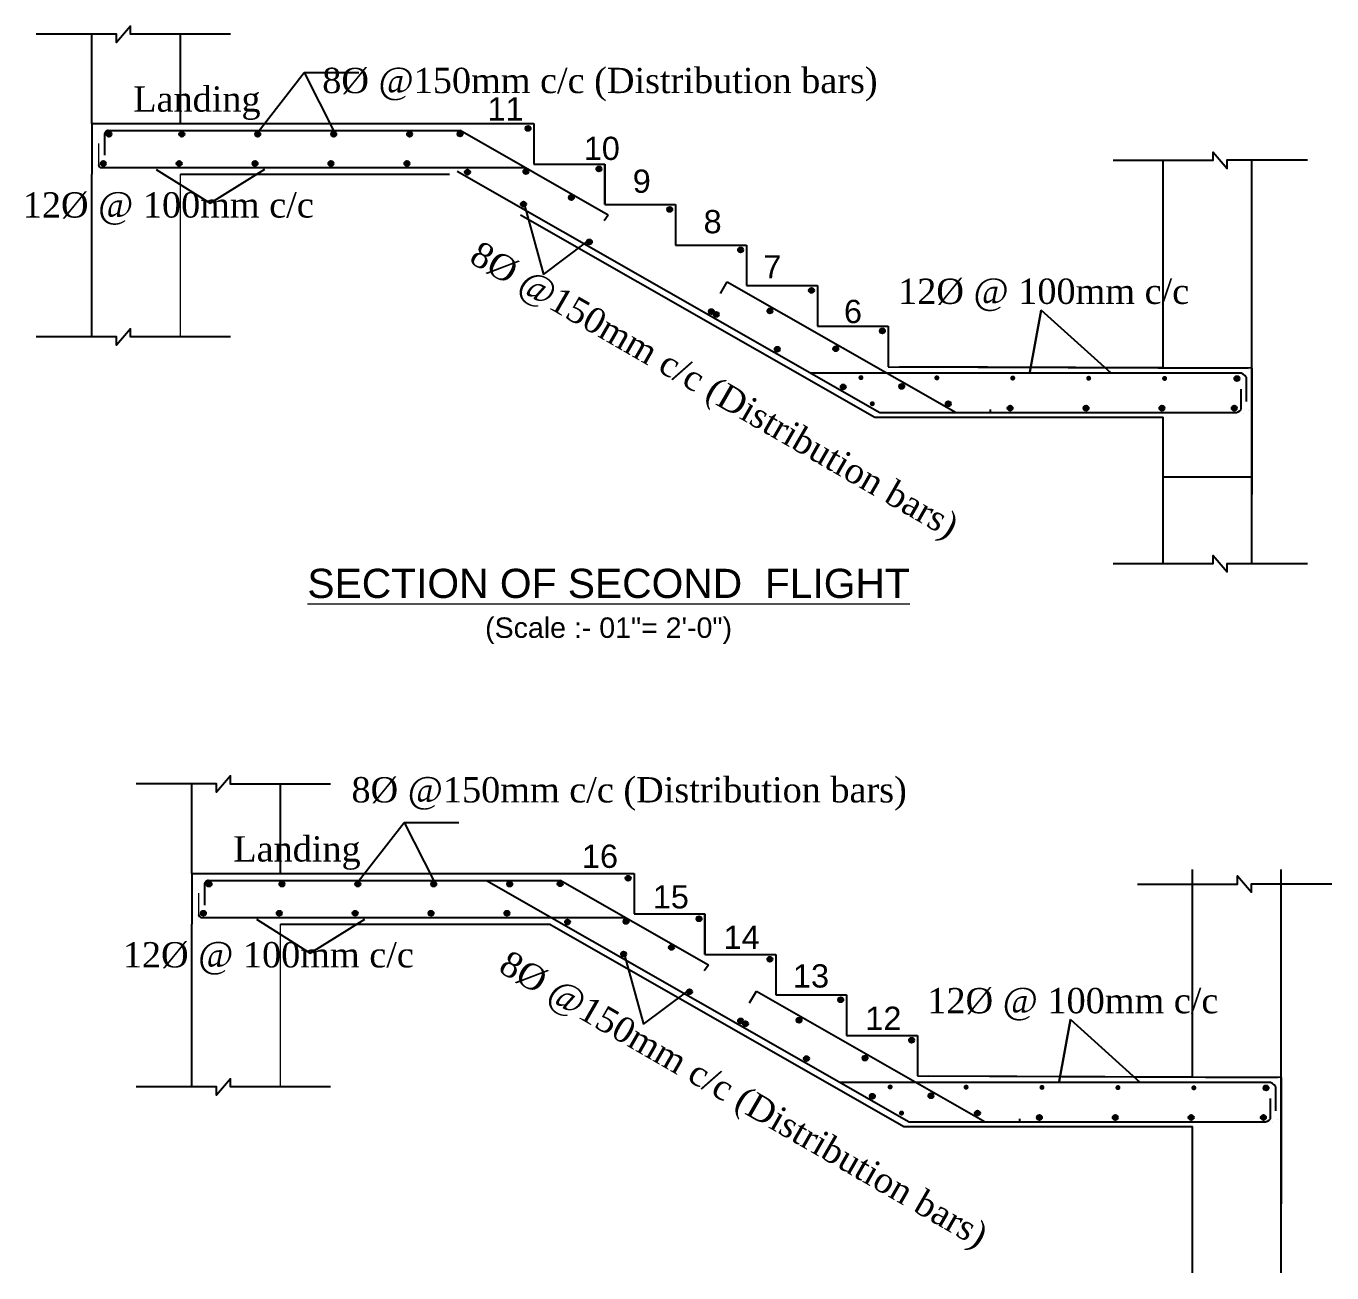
# Model space of a CAD drawing. Header units: inches. Extents: x -4737 to 13205, y 2479 to 13285.
# Drawn here: x 12018 to 12465.4, y 10556.1 to 10983.1 of the extents above; entities that cross this region are included whole.
import ezdxf

# ---------------------------------------------------------------- set-up
doc = ezdxf.new("R2010")
doc.units = ezdxf.units.IN
doc.header["$MEASUREMENT"] = 0
for name, color, linetype, lineweight in [('dim', 172, 'Continuous', 9), ('Text', 7, 'Continuous', 13), ('TEXT REAL', 93, 'Continuous', 18)]:
    doc.layers.add(name, color=color, linetype=linetype, lineweight=lineweight)
doc.layers.add('Dots', color=7, linetype='Continuous')
doc.styles.add('kriss', font='arial.ttf', dxfattribs={"height": 7})
doc.styles.get("Standard").update_dxf_attribs({"font": 'arial.ttf'})

msp = doc.modelspace()

# ---------------------------------------------------------------- hatches: boundary and pattern name
at = {"layer": 'Dots'}
h = msp.add_hatch(color=256, dxfattribs=at)
h.dxf.hatch_style = 1
h.paths.add_polyline_path([(12046.5, 10946.96), (12046.39, 10946.96, 0.153731), (12045.8, 10946.77, 0.222693), (12045.49, 10946.11, 1), (12047.22, 10946.11, 0.364299)])
h = msp.add_hatch(color=256, dxfattribs=at)
h.dxf.hatch_style = 1
h.paths.add_polyline_path([(12071.48, 10946.96), (12071.37, 10946.96, 0.153731), (12070.77, 10946.77, 0.222693), (12070.46, 10946.11, 1), (12072.2, 10946.11, 0.364299)])
h = msp.add_hatch(color=256, dxfattribs=at)
h.dxf.hatch_style = 1
h.paths.add_polyline_path([(12097.49, 10946.96), (12097.38, 10946.96, 0.153731), (12096.79, 10946.77, 0.222693), (12096.48, 10946.11, 1), (12098.21, 10946.11, 0.364299)])
h = msp.add_hatch(color=256, dxfattribs=at)
h.dxf.hatch_style = 1
h.paths.add_polyline_path([(12123.51, 10946.96), (12123.4, 10946.96, 0.153731), (12122.8, 10946.77, 0.222693), (12122.49, 10946.11, 1), (12124.22, 10946.11, 0.364299)])
h = msp.add_hatch(color=256, dxfattribs=at)
h.dxf.hatch_style = 1
h.paths.add_polyline_path([(12149.52, 10946.96), (12149.41, 10946.96, 0.153731), (12148.82, 10946.77, 0.222693), (12148.5, 10946.11, 1), (12150.24, 10946.11, 0.364299)])
h = msp.add_hatch(color=256, dxfattribs=at)
h.dxf.hatch_style = 1
h.paths.add_polyline_path([(12166.83, 10947.08), (12166.72, 10947.08, 0.153731), (12166.12, 10946.89, 0.222693), (12165.81, 10946.22, 1), (12167.55, 10946.22, 0.364299)])
h = msp.add_hatch(color=256, dxfattribs=at)
h.dxf.hatch_style = 1
h.paths.add_polyline_path([(12189.82, 10948.96), (12189.93, 10948.96, -0.153731), (12190.53, 10948.77, -0.222693), (12190.84, 10948.1, -1), (12189.11, 10948.1, -0.364299)])
h = msp.add_hatch(color=256, dxfattribs=at)
h.dxf.hatch_style = 1
h.paths.add_polyline_path([(12044.55, 10936.95), (12044.44, 10936.95, 0.153731), (12043.85, 10936.76, 0.222693), (12043.53, 10936.09, 1), (12045.27, 10936.09, 0.364299)])
h = msp.add_hatch(color=256, dxfattribs=at)
h.dxf.hatch_style = 1
h.paths.add_polyline_path([(12070.56, 10936.95), (12070.46, 10936.95, 0.153731), (12069.86, 10936.76, 0.222693), (12069.55, 10936.09, 1), (12071.28, 10936.09, 0.364299)])
h = msp.add_hatch(color=256, dxfattribs=at)
h.dxf.hatch_style = 1
h.paths.add_polyline_path([(12096.58, 10936.95), (12096.47, 10936.95, 0.153731), (12095.87, 10936.76, 0.222693), (12095.56, 10936.09, 1), (12097.3, 10936.09, 0.364299)])
h = msp.add_hatch(color=256, dxfattribs=at)
h.dxf.hatch_style = 1
h.paths.add_polyline_path([(12122.59, 10936.95), (12122.48, 10936.95, 0.153731), (12121.89, 10936.76, 0.222693), (12121.58, 10936.09, 1), (12123.31, 10936.09, 0.364299)])
h = msp.add_hatch(color=256, dxfattribs=at)
h.dxf.hatch_style = 1
h.paths.add_polyline_path([(12148.61, 10936.95), (12148.5, 10936.95, 0.153731), (12147.9, 10936.76, 0.222693), (12147.59, 10936.09, 1), (12149.32, 10936.09, 0.364299)])
h = msp.add_hatch(color=256, dxfattribs=at)
h.dxf.hatch_style = 1
h.paths.add_polyline_path([(12169.36, 10933.96), (12169.25, 10933.96, 0.153731), (12168.65, 10933.77, 0.222693), (12168.34, 10933.11, 1), (12170.08, 10933.11, 0.364299)])
h = msp.add_hatch(color=256, dxfattribs=at)
h.dxf.hatch_style = 1
h.paths.add_polyline_path([(12189.41, 10934.17), (12189.31, 10934.17, 0.153731), (12188.71, 10933.98, 0.222693), (12188.4, 10933.32, 1), (12190.13, 10933.32, 0.364299)])
h = msp.add_hatch(color=256, dxfattribs=at)
h.dxf.hatch_style = 1
h.paths.add_polyline_path([(12214.1, 10935.08), (12214.21, 10935.08, -0.153731), (12214.81, 10934.89, -0.222693), (12215.12, 10934.23, -1), (12213.39, 10934.23, -0.364299)])
h = msp.add_hatch(color=256, dxfattribs=at)
h.dxf.hatch_style = 1
h.paths.add_polyline_path([(12214.1, 10935.08), (12214.21, 10935.08, -0.153731), (12214.81, 10934.89, -0.222693), (12215.12, 10934.23, -1), (12213.39, 10934.23, -0.364299)])
h = msp.add_hatch(color=256, dxfattribs=at)
h.dxf.hatch_style = 1
h.paths.add_polyline_path([(12214.1, 10935.08), (12214.21, 10935.08, -0.153731), (12214.81, 10934.89, -0.222693), (12215.12, 10934.23, -1), (12213.39, 10934.23, -0.364299)])
h = msp.add_hatch(color=256, dxfattribs=at)
h.dxf.hatch_style = 1
h.paths.add_polyline_path([(12214.1, 10935.08), (12214.21, 10935.08, -0.153731), (12214.81, 10934.89, -0.222693), (12215.12, 10934.23, -1), (12213.39, 10934.23, -0.364299)])
h = msp.add_hatch(color=256, dxfattribs=at)
h.dxf.hatch_style = 1
h.paths.add_polyline_path([(12214.1, 10935.08), (12214.21, 10935.08, -0.153731), (12214.81, 10934.89, -0.222693), (12215.12, 10934.23, -1), (12213.39, 10934.23, -0.364299)])
h = msp.add_hatch(color=256, dxfattribs=at)
h.dxf.hatch_style = 1
h.paths.add_polyline_path([(12214.1, 10935.08), (12214.21, 10935.08, -0.153731), (12214.81, 10934.89, -0.222693), (12215.12, 10934.23, -1), (12213.39, 10934.23, -0.364299)])
h = msp.add_hatch(color=256, dxfattribs=at)
h.dxf.hatch_style = 1
h.paths.add_polyline_path([(12188.56, 10922.99), (12188.45, 10922.99, 0.153731), (12187.85, 10922.8, 0.222693), (12187.54, 10922.14, 1), (12189.28, 10922.14, 0.364299)])
h = msp.add_hatch(color=256, dxfattribs=at)
h.dxf.hatch_style = 1
h.paths.add_polyline_path([(12204.98, 10925.28), (12204.87, 10925.28, 0.153731), (12204.27, 10925.09, 0.222693), (12203.96, 10924.42, 1), (12205.7, 10924.42, 0.364299)])
h = msp.add_hatch(color=256, dxfattribs=at)
h.dxf.hatch_style = 1
h.paths.add_polyline_path([(12238.38, 10921.21), (12238.49, 10921.21, -0.153731), (12239.09, 10921.02, -0.222693), (12239.4, 10920.35, -1), (12237.67, 10920.35, -0.364299)])
h = msp.add_hatch(color=256, dxfattribs=at)
h.dxf.hatch_style = 1
h.paths.add_polyline_path([(12211.15, 10910.08), (12211.04, 10910.08, 0.153731), (12210.44, 10909.9, 0.222693), (12210.13, 10909.23, 1), (12211.86, 10909.23, 0.364299)])
h = msp.add_hatch(color=256, dxfattribs=at)
h.dxf.hatch_style = 1
h.paths.add_polyline_path([(12262.66, 10907.33), (12262.77, 10907.33, -0.153731), (12263.37, 10907.15, -0.222693), (12263.68, 10906.48, -1), (12261.95, 10906.48, -0.364299)])
h = msp.add_hatch(color=256, dxfattribs=at)
h.dxf.hatch_style = 1
h.paths.add_polyline_path([(12286.94, 10893.46), (12287.05, 10893.46, -0.153731), (12287.65, 10893.27, -0.222693), (12287.96, 10892.61, -1), (12286.23, 10892.61, -0.364299)])
h = msp.add_hatch(color=256, dxfattribs=at)
h.dxf.hatch_style = 1
h.paths.add_polyline_path([(12272.99, 10886.42), (12272.88, 10886.42, 0.153731), (12272.28, 10886.23, 0.222693), (12271.97, 10885.56, 1), (12273.7, 10885.56, 0.364299)])
h = msp.add_hatch(color=256, dxfattribs=at)
h.dxf.hatch_style = 1
h.paths.add_polyline_path([(12252.93, 10886.21), (12252.82, 10886.21, 0.153731), (12252.23, 10886.02, 0.222693), (12251.92, 10885.35, 1), (12253.65, 10885.35, 0.364299)])
h = msp.add_hatch(color=256, dxfattribs=at)
h.dxf.hatch_style = 1
h.paths.add_polyline_path([(12254.63, 10885.24), (12254.52, 10885.24, 0.153731), (12253.92, 10885.05, 0.222693), (12253.61, 10884.38, 1), (12255.34, 10884.38, 0.364299)])
h = msp.add_hatch(color=256, dxfattribs=at)
h.dxf.hatch_style = 1
h.paths.add_polyline_path([(12311.22, 10879.59), (12311.33, 10879.59, -0.153731), (12311.93, 10879.4, -0.222693), (12312.24, 10878.73, -1), (12310.5, 10878.73, -0.364299)])
h = msp.add_hatch(color=256, dxfattribs=at)
h.dxf.hatch_style = 1
h.paths.add_polyline_path([(12275.52, 10873.3), (12275.41, 10873.3, 0.153731), (12274.81, 10873.11, 0.222693), (12274.5, 10872.45, 1), (12276.24, 10872.45, 0.364299)])
h = msp.add_hatch(color=256, dxfattribs=at)
h.dxf.hatch_style = 1
h.paths.add_polyline_path([(12295.57, 10873.51), (12295.46, 10873.51, 0.153731), (12294.87, 10873.32, 0.222693), (12294.56, 10872.65, 1), (12296.29, 10872.65, 0.364299)])
h = msp.add_hatch(color=256, dxfattribs=at)
h.dxf.hatch_style = 1
h.paths.add_polyline_path([(12298.1, 10860.39), (12298, 10860.39, 0.153731), (12297.4, 10860.21, 0.222693), (12297.09, 10859.54, 1), (12298.82, 10859.54, 0.364299)])
h = msp.add_hatch(color=256, dxfattribs=at)
h.dxf.hatch_style = 1
h.paths.add_polyline_path([(12304.18, 10863.59), (12304.07, 10863.59, 0.153731), (12303.48, 10863.4, 0.222693), (12303.17, 10862.73, 1), (12304.9, 10862.73, 0.364299)])
h = msp.add_hatch(color=256, dxfattribs=at)
h.dxf.hatch_style = 1
h.paths.add_polyline_path([(12318.16, 10860.6), (12318.05, 10860.6, 0.153731), (12317.45, 10860.41, 0.222693), (12317.14, 10859.75, 1), (12318.88, 10859.75, 0.364299)])
h = msp.add_hatch(color=256, dxfattribs=at)
h.dxf.hatch_style = 1
h.paths.add_polyline_path([(12330.2, 10863.52), (12330.09, 10863.52, 0.153731), (12329.49, 10863.33, 0.222693), (12329.18, 10862.66, 1), (12330.91, 10862.66, 0.364299)])
h = msp.add_hatch(color=256, dxfattribs=at)
h.dxf.hatch_style = 1
h.paths.add_polyline_path([(12356.21, 10863.45), (12356.1, 10863.45, 0.153731), (12355.51, 10863.26, 0.222693), (12355.19, 10862.59, 1), (12356.93, 10862.59, 0.364299)])
h = msp.add_hatch(color=256, dxfattribs=at)
h.dxf.hatch_style = 1
h.paths.add_polyline_path([(12382.22, 10863.38), (12382.12, 10863.38, 0.153731), (12381.52, 10863.19, 0.222693), (12381.21, 10862.52, 1), (12382.94, 10862.52, 0.364299)])
h = msp.add_hatch(color=256, dxfattribs=at)
h.dxf.hatch_style = 1
h.paths.add_polyline_path([(12408.24, 10863.31), (12408.13, 10863.31, 0.153731), (12407.53, 10863.12, 0.222693), (12407.22, 10862.46, 1), (12408.95, 10862.46, 0.364299)])
h = msp.add_hatch(color=256, dxfattribs=at)
h.dxf.hatch_style = 1
h.paths.add_polyline_path([(12433.01, 10863.24), (12432.9, 10863.24, 0.153731), (12432.3, 10863.05, 0.222693), (12431.99, 10862.39, 1), (12433.73, 10862.39, 0.364299)])
h = msp.add_hatch(color=256, dxfattribs=at)
h.dxf.hatch_style = 1
h.paths.add_polyline_path([(12308.08, 10854.65), (12307.97, 10854.65, 0.153731), (12307.38, 10854.46, 0.222693), (12307.06, 10853.8, 1), (12308.8, 10853.8, 0.364299)])
h = msp.add_hatch(color=256, dxfattribs=at)
h.dxf.hatch_style = 1
h.paths.add_polyline_path([(12334.09, 10854.55), (12333.99, 10854.55, 0.153731), (12333.39, 10854.37, 0.222693), (12333.08, 10853.7, 1), (12334.81, 10853.7, 0.364299)])
h = msp.add_hatch(color=256, dxfattribs=at)
h.dxf.hatch_style = 1
h.paths.add_polyline_path([(12334.12, 10854.63), (12334.01, 10854.63, 0.153731), (12333.41, 10854.44, 0.222693), (12333.1, 10853.78, 1), (12334.84, 10853.78, 0.364299)])
h = msp.add_hatch(color=256, dxfattribs=at)
h.dxf.hatch_style = 1
h.paths.add_polyline_path([(12355.31, 10853.12), (12355.2, 10853.12, 0.153731), (12354.6, 10852.94, 0.222693), (12354.29, 10852.27, 1), (12356.02, 10852.27, 0.364299)])
h = msp.add_hatch(color=256, dxfattribs=at)
h.dxf.hatch_style = 1
h.paths.add_polyline_path([(12381.32, 10853.12), (12381.21, 10853.12, 0.153731), (12380.62, 10852.94, 0.222693), (12380.3, 10852.27, 1), (12382.04, 10852.27, 0.364299)])
h = msp.add_hatch(color=256, dxfattribs=at)
h.dxf.hatch_style = 1
h.paths.add_polyline_path([(12407.33, 10853.12), (12407.23, 10853.12, 0.153731), (12406.63, 10852.94, 0.222693), (12406.32, 10852.27, 1), (12408.05, 10852.27, 0.364299)])
h = msp.add_hatch(color=256, dxfattribs=at)
h.dxf.hatch_style = 1
h.paths.add_polyline_path([(12432.11, 10853.12), (12432, 10853.12, 0.153731), (12431.4, 10852.94, 0.222693), (12431.09, 10852.27, 1), (12432.82, 10852.27, 0.364299)])
h = msp.add_hatch(color=256, dxfattribs=at)
h.dxf.hatch_style = 1
h.paths.add_polyline_path([(12080.8, 10690.13), (12080.69, 10690.13, 0.153731), (12080.09, 10689.95, 0.222693), (12079.78, 10689.28, 1), (12081.51, 10689.28, 0.364299)])
h = msp.add_hatch(color=256, dxfattribs=at)
h.dxf.hatch_style = 1
h.paths.add_polyline_path([(12105.77, 10690.13), (12105.67, 10690.13, 0.153731), (12105.07, 10689.95, 0.222693), (12104.76, 10689.28, 1), (12106.49, 10689.28, 0.364299)])
h = msp.add_hatch(color=256, dxfattribs=at)
h.dxf.hatch_style = 1
h.paths.add_polyline_path([(12131.79, 10690.13), (12131.68, 10690.13, 0.153731), (12131.08, 10689.95, 0.222693), (12130.77, 10689.28, 1), (12132.5, 10689.28, 0.364299)])
h = msp.add_hatch(color=256, dxfattribs=at)
h.dxf.hatch_style = 1
h.paths.add_polyline_path([(12157.8, 10690.13), (12157.69, 10690.13, 0.153731), (12157.1, 10689.95, 0.222693), (12156.78, 10689.28, 1), (12158.52, 10689.28, 0.364299)])
h = msp.add_hatch(color=256, dxfattribs=at)
h.dxf.hatch_style = 1
h.paths.add_polyline_path([(12183.81, 10690.13), (12183.71, 10690.13, 0.153731), (12183.11, 10689.95, 0.222693), (12182.8, 10689.28, 1), (12184.53, 10689.28, 0.364299)])
h = msp.add_hatch(color=256, dxfattribs=at)
h.dxf.hatch_style = 1
h.paths.add_polyline_path([(12201.12, 10690.25), (12201.01, 10690.25, 0.153731), (12200.42, 10690.06, 0.222693), (12200.11, 10689.4, 1), (12201.84, 10689.4, 0.364299)])
h = msp.add_hatch(color=256, dxfattribs=at)
h.dxf.hatch_style = 1
h.paths.add_polyline_path([(12224.12, 10692.13), (12224.23, 10692.13, -0.153731), (12224.82, 10691.94, -0.222693), (12225.14, 10691.27, -1), (12223.4, 10691.27, -0.364299)])
h = msp.add_hatch(color=256, dxfattribs=at)
h.dxf.hatch_style = 1
h.paths.add_polyline_path([(12078.85, 10680.12), (12078.74, 10680.12, 0.153731), (12078.14, 10679.93, 0.222693), (12077.83, 10679.27, 1), (12079.56, 10679.27, 0.364299)])
h = msp.add_hatch(color=256, dxfattribs=at)
h.dxf.hatch_style = 1
h.paths.add_polyline_path([(12104.86, 10680.12), (12104.75, 10680.12, 0.153731), (12104.15, 10679.93, 0.222693), (12103.84, 10679.27, 1), (12105.58, 10679.27, 0.364299)])
h = msp.add_hatch(color=256, dxfattribs=at)
h.dxf.hatch_style = 1
h.paths.add_polyline_path([(12130.87, 10680.12), (12130.76, 10680.12, 0.153731), (12130.17, 10679.93, 0.222693), (12129.86, 10679.27, 1), (12131.59, 10679.27, 0.364299)])
h = msp.add_hatch(color=256, dxfattribs=at)
h.dxf.hatch_style = 1
h.paths.add_polyline_path([(12156.89, 10680.12), (12156.78, 10680.12, 0.153731), (12156.18, 10679.93, 0.222693), (12155.87, 10679.27, 1), (12157.6, 10679.27, 0.364299)])
h = msp.add_hatch(color=256, dxfattribs=at)
h.dxf.hatch_style = 1
h.paths.add_polyline_path([(12182.9, 10680.12), (12182.79, 10680.12, 0.153731), (12182.2, 10679.93, 0.222693), (12181.88, 10679.27, 1), (12183.62, 10679.27, 0.364299)])
h = msp.add_hatch(color=256, dxfattribs=at)
h.dxf.hatch_style = 1
h.paths.add_polyline_path([(12203.65, 10677.13), (12203.55, 10677.13, 0.153731), (12202.95, 10676.95, 0.222693), (12202.64, 10676.28, 1), (12204.37, 10676.28, 0.364299)])
h = msp.add_hatch(color=256, dxfattribs=at)
h.dxf.hatch_style = 1
h.paths.add_polyline_path([(12223.71, 10677.34), (12223.6, 10677.34, 0.153731), (12223, 10677.16, 0.222693), (12222.69, 10676.49, 1), (12224.43, 10676.49, 0.364299)])
h = msp.add_hatch(color=256, dxfattribs=at)
h.dxf.hatch_style = 1
h.paths.add_polyline_path([(12248.4, 10678.25), (12248.51, 10678.25, -0.153731), (12249.1, 10678.07, -0.222693), (12249.42, 10677.4, -1), (12247.68, 10677.4, -0.364299)])
h = msp.add_hatch(color=256, dxfattribs=at)
h.dxf.hatch_style = 1
h.paths.add_polyline_path([(12248.4, 10678.25), (12248.51, 10678.25, -0.153731), (12249.1, 10678.07, -0.222693), (12249.42, 10677.4, -1), (12247.68, 10677.4, -0.364299)])
h = msp.add_hatch(color=256, dxfattribs=at)
h.dxf.hatch_style = 1
h.paths.add_polyline_path([(12248.4, 10678.25), (12248.51, 10678.25, -0.153731), (12249.1, 10678.07, -0.222693), (12249.42, 10677.4, -1), (12247.68, 10677.4, -0.364299)])
h = msp.add_hatch(color=256, dxfattribs=at)
h.dxf.hatch_style = 1
h.paths.add_polyline_path([(12248.4, 10678.25), (12248.51, 10678.25, -0.153731), (12249.1, 10678.07, -0.222693), (12249.42, 10677.4, -1), (12247.68, 10677.4, -0.364299)])
h = msp.add_hatch(color=256, dxfattribs=at)
h.dxf.hatch_style = 1
h.paths.add_polyline_path([(12248.4, 10678.25), (12248.51, 10678.25, -0.153731), (12249.1, 10678.07, -0.222693), (12249.42, 10677.4, -1), (12247.68, 10677.4, -0.364299)])
h = msp.add_hatch(color=256, dxfattribs=at)
h.dxf.hatch_style = 1
h.paths.add_polyline_path([(12248.4, 10678.25), (12248.51, 10678.25, -0.153731), (12249.1, 10678.07, -0.222693), (12249.42, 10677.4, -1), (12247.68, 10677.4, -0.364299)])
h = msp.add_hatch(color=256, dxfattribs=at)
h.dxf.hatch_style = 1
h.paths.add_polyline_path([(12239.27, 10668.45), (12239.16, 10668.45, 0.153731), (12238.57, 10668.26, 0.222693), (12238.26, 10667.6, 1), (12239.99, 10667.6, 0.364299)])
h = msp.add_hatch(color=256, dxfattribs=at)
h.dxf.hatch_style = 1
h.paths.add_polyline_path([(12222.85, 10666.16), (12222.75, 10666.16, 0.153731), (12222.15, 10665.97, 0.222693), (12221.84, 10665.31, 1), (12223.57, 10665.31, 0.364299)])
h = msp.add_hatch(color=256, dxfattribs=at)
h.dxf.hatch_style = 1
h.paths.add_polyline_path([(12272.68, 10664.38), (12272.79, 10664.38, -0.153731), (12273.38, 10664.19, -0.222693), (12273.7, 10663.53, -1), (12271.96, 10663.53, -0.364299)])
h = msp.add_hatch(color=256, dxfattribs=at)
h.dxf.hatch_style = 1
h.paths.add_polyline_path([(12245.44, 10653.26), (12245.33, 10653.26, 0.153731), (12244.74, 10653.07, 0.222693), (12244.42, 10652.4, 1), (12246.16, 10652.4, 0.364299)])
h = msp.add_hatch(color=256, dxfattribs=at)
h.dxf.hatch_style = 1
h.paths.add_polyline_path([(12296.96, 10650.51), (12297.07, 10650.51, -0.153731), (12297.66, 10650.32, -0.222693), (12297.97, 10649.65, -1), (12296.24, 10649.65, -0.364299)])
h = msp.add_hatch(color=256, dxfattribs=at)
h.dxf.hatch_style = 1
h.paths.add_polyline_path([(12262.95, 10643.25), (12262.84, 10643.25, 0.153731), (12262.24, 10643.06, 0.222693), (12261.93, 10642.4, 1), (12263.66, 10642.4, 0.364299)])
h = msp.add_hatch(color=256, dxfattribs=at)
h.dxf.hatch_style = 1
h.paths.add_polyline_path([(12264.64, 10642.28), (12264.53, 10642.28, 0.153731), (12263.94, 10642.1, 0.222693), (12263.62, 10641.43, 1), (12265.36, 10641.43, 0.364299)])
h = msp.add_hatch(color=256, dxfattribs=at)
h.dxf.hatch_style = 1
h.paths.add_polyline_path([(12283, 10643.46), (12282.89, 10643.46, 0.153731), (12282.3, 10643.27, 0.222693), (12281.99, 10642.61, 1), (12283.72, 10642.61, 0.364299)])
h = msp.add_hatch(color=256, dxfattribs=at)
h.dxf.hatch_style = 1
h.paths.add_polyline_path([(12321.24, 10636.63), (12321.35, 10636.63, -0.153731), (12321.94, 10636.44, -0.222693), (12322.25, 10635.78, -1), (12320.52, 10635.78, -0.364299)])
h = msp.add_hatch(color=256, dxfattribs=at)
h.dxf.hatch_style = 1
h.paths.add_polyline_path([(12285.53, 10630.35), (12285.43, 10630.35, 0.153731), (12284.83, 10630.16, 0.222693), (12284.52, 10629.49, 1), (12286.25, 10629.49, 0.364299)])
h = msp.add_hatch(color=256, dxfattribs=at)
h.dxf.hatch_style = 1
h.paths.add_polyline_path([(12305.59, 10630.56), (12305.48, 10630.56, 0.153731), (12304.88, 10630.37, 0.222693), (12304.57, 10629.7, 1), (12306.31, 10629.7, 0.364299)])
h = msp.add_hatch(color=256, dxfattribs=at)
h.dxf.hatch_style = 1
h.paths.add_polyline_path([(12314.2, 10620.63), (12314.09, 10620.63, 0.153731), (12313.49, 10620.44, 0.222693), (12313.18, 10619.78, 1), (12314.91, 10619.78, 0.364299)])
h = msp.add_hatch(color=256, dxfattribs=at)
h.dxf.hatch_style = 1
h.paths.add_polyline_path([(12340.21, 10620.56), (12340.1, 10620.56, 0.153731), (12339.51, 10620.38, 0.222693), (12339.19, 10619.71, 1), (12340.93, 10619.71, 0.364299)])
h = msp.add_hatch(color=256, dxfattribs=at)
h.dxf.hatch_style = 1
h.paths.add_polyline_path([(12366.22, 10620.49), (12366.12, 10620.49, 0.153731), (12365.52, 10620.31, 0.222693), (12365.21, 10619.64, 1), (12366.94, 10619.64, 0.364299)])
h = msp.add_hatch(color=256, dxfattribs=at)
h.dxf.hatch_style = 1
h.paths.add_polyline_path([(12392.24, 10620.43), (12392.13, 10620.43, 0.153731), (12391.53, 10620.24, 0.222693), (12391.22, 10619.57, 1), (12392.96, 10619.57, 0.364299)])
h = msp.add_hatch(color=256, dxfattribs=at)
h.dxf.hatch_style = 1
h.paths.add_polyline_path([(12418.25, 10620.36), (12418.14, 10620.36, 0.153731), (12417.55, 10620.17, 0.222693), (12417.24, 10619.5, 1), (12418.97, 10619.5, 0.364299)])
h = msp.add_hatch(color=256, dxfattribs=at)
h.dxf.hatch_style = 1
h.paths.add_polyline_path([(12443.02, 10620.29), (12442.91, 10620.29, 0.153731), (12442.32, 10620.1, 0.222693), (12442.01, 10619.43, 1), (12443.74, 10619.43, 0.364299)])
h = msp.add_hatch(color=256, dxfattribs=at)
h.dxf.hatch_style = 1
h.paths.add_polyline_path([(12308.12, 10617.44), (12308.01, 10617.44, 0.153731), (12307.42, 10617.25, 0.222693), (12307.1, 10616.59, 1), (12308.84, 10616.59, 0.364299)])
h = msp.add_hatch(color=256, dxfattribs=at)
h.dxf.hatch_style = 1
h.paths.add_polyline_path([(12328.17, 10617.65), (12328.07, 10617.65, 0.153731), (12327.47, 10617.46, 0.222693), (12327.16, 10616.79, 1), (12328.89, 10616.79, 0.364299)])
h = msp.add_hatch(color=256, dxfattribs=at)
h.dxf.hatch_style = 1
h.paths.add_polyline_path([(12318.1, 10611.7), (12317.99, 10611.7, 0.153731), (12317.39, 10611.51, 0.222693), (12317.08, 10610.84, 1), (12318.81, 10610.84, 0.364299)])
h = msp.add_hatch(color=256, dxfattribs=at)
h.dxf.hatch_style = 1
h.paths.add_polyline_path([(12344.11, 10611.6), (12344, 10611.6, 0.153731), (12343.41, 10611.41, 0.222693), (12343.09, 10610.75, 1), (12344.83, 10610.75, 0.364299)])
h = msp.add_hatch(color=256, dxfattribs=at)
h.dxf.hatch_style = 1
h.paths.add_polyline_path([(12344.13, 10611.68), (12344.03, 10611.68, 0.153731), (12343.43, 10611.49, 0.222693), (12343.12, 10610.82, 1), (12344.85, 10610.82, 0.364299)])
h = msp.add_hatch(color=256, dxfattribs=at)
h.dxf.hatch_style = 1
h.paths.add_polyline_path([(12365.32, 10610.17), (12365.21, 10610.17, 0.153731), (12364.62, 10609.98, 0.222693), (12364.31, 10609.32, 1), (12366.04, 10609.32, 0.364299)])
h = msp.add_hatch(color=256, dxfattribs=at)
h.dxf.hatch_style = 1
h.paths.add_polyline_path([(12391.34, 10610.17), (12391.23, 10610.17, 0.153731), (12390.63, 10609.98, 0.222693), (12390.32, 10609.32, 1), (12392.05, 10609.32, 0.364299)])
h = msp.add_hatch(color=256, dxfattribs=at)
h.dxf.hatch_style = 1
h.paths.add_polyline_path([(12417.35, 10610.17), (12417.24, 10610.17, 0.153731), (12416.65, 10609.98, 0.222693), (12416.33, 10609.32, 1), (12418.07, 10609.32, 0.364299)])
h = msp.add_hatch(color=256, dxfattribs=at)
h.dxf.hatch_style = 1
h.paths.add_polyline_path([(12442.12, 10610.17), (12442.01, 10610.17, 0.153731), (12441.42, 10609.98, 0.222693), (12441.1, 10609.32, 1), (12442.84, 10609.32, 0.364299)])

# ---------------------------------------------------------------- linework, layer by layer
for p, q in [((12040.5, 10949.74), (12191.99, 10949.74)), ((12040.5, 10949.74), (12191.99, 10949.74)), ((12191.99, 10949.74), (12191.99, 10935.86)), ((12046.22, 10947.38), (12166.72, 10947.38)), ((12217.46, 10918.38), (12166.72, 10947.38)), ((12191.99, 10935.86), (12216.27, 10935.86)), ((12191.99, 10935.86), (12196.07, 10935.86)), ((12196.07, 10935.86), (12216.27, 10935.86)), ((12216.27, 10935.86), (12216.27, 10921.99)), ((12216.27, 10921.99), (12216.27, 10935.86)), ((12216.27, 10935.86), (12216.27, 10921.99)), ((12216.27, 10921.99), (12216.27, 10935.86)), ((12216.27, 10935.86), (12216.27, 10921.99)), ((12216.27, 10921.99), (12216.27, 10935.86)), ((12216.27, 10935.86), (12216.27, 10921.99)), ((12216.27, 10921.99), (12216.27, 10935.86)), ((12216.27, 10935.86), (12216.27, 10921.99)), ((12043.8, 10934.65), (12188.98, 10934.65)), ((12165.71, 10933.5), (12310.52, 10850.75)), ((12187.38, 10918.52), (12308.75, 10849.17)), ((12217.46, 10918.38), (12216.05, 10916.44)), ((12216.27, 10921.99), (12240.55, 10921.99)), ((12240.55, 10921.99), (12240.55, 10908.11)), ((12240.55, 10908.11), (12264.83, 10908.11)), ((12264.83, 10908.11), (12264.83, 10894.24)), ((12255.88, 10891.51), (12258.21, 10895.57)), ((12258.21, 10895.57), (12336.64, 10850.75)), ((12264.83, 10894.24), (12289.11, 10894.24)), ((12289.11, 10894.24), (12289.11, 10880.37)), ((12289.11, 10880.37), (12313.39, 10880.37)), ((12313.39, 10880.37), (12313.39, 10866.49)), ((12313.39, 10866.49), (12436.73, 10866.03)), ((12310.52, 10850.75), (12432, 10850.75)), ((12074.8, 10692.91), (12226.28, 10692.91)), ((12074.8, 10692.91), (12226.28, 10692.91)), ((12080.52, 10690.55), (12201.01, 10690.55)), ((12175.72, 10690.55), (12320.53, 10607.8)), ((12251.75, 10661.55), (12201.01, 10690.55)), ((12226.28, 10692.91), (12226.28, 10679.03)), ((12078.09, 10677.83), (12223.28, 10677.83)), ((12226.28, 10679.03), (12250.56, 10679.03)), ((12226.28, 10679.03), (12230.37, 10679.03)), ((12230.37, 10679.03), (12250.56, 10679.03)), ((12250.56, 10679.03), (12250.56, 10665.16)), ((12250.56, 10665.16), (12250.56, 10679.03)), ((12250.56, 10679.03), (12250.56, 10665.16)), ((12250.56, 10665.16), (12250.56, 10679.03)), ((12250.56, 10679.03), (12250.56, 10665.16)), ((12250.56, 10665.16), (12250.56, 10679.03)), ((12250.56, 10679.03), (12250.56, 10665.16)), ((12250.56, 10665.16), (12250.56, 10679.03)), ((12250.56, 10679.03), (12250.56, 10665.16)), ((12197.4, 10675.57), (12318.77, 10606.21)), ((12250.56, 10665.16), (12274.84, 10665.16)), ((12274.84, 10665.16), (12274.84, 10651.29)), ((12251.75, 10661.55), (12250.35, 10659.61)), ((12265.9, 10648.56), (12268.23, 10652.62)), ((12268.23, 10652.62), (12346.66, 10607.8)), ((12274.84, 10651.29), (12299.12, 10651.29)), ((12299.12, 10651.29), (12299.12, 10637.41)), ((12299.12, 10637.41), (12323.4, 10637.41)), ((12323.4, 10637.41), (12323.4, 10623.54)), ((12323.4, 10623.54), (12446.75, 10623.07)), ((12320.53, 10607.8), (12442.01, 10607.8))]:
    msp.add_line(p, q)
at = {"ltscale": 1.5}
for p, q in [((12433.61, 10864.3), (12286.8, 10864.3)), ((12443.62, 10621.35), (12296.82, 10621.35))]:
    msp.add_line(p, q, dxfattribs=at)
for points in [[(12070.85, 10932.39), (12163.1, 10932.39)], [(12070.85, 10932.39), (12163.1, 10932.39)], [(12105.14, 10675.57), (12197.4, 10675.57)], [(12105.14, 10675.57), (12197.4, 10675.57)]]:
    msp.add_lwpolyline(points)
at = {"layer": 'dim', "ltscale": 1.5}
for p, q in [((12042.75, 10942.95), (12042.75, 10935.69)), ((12077.05, 10686.12), (12077.05, 10678.87))]:
    msp.add_line(p, q, dxfattribs=at)
at = {"layer": 'Dots'}
for p, q in [((12040.5, 10949.74), (12040.5, 10980.37)), ((12070.85, 10949.74), (12070.85, 10980.37)), ((12070.85, 10949.74), (12070.85, 10980.37)), ((12097.49, 10946.96), (12113.24, 10967.2)), ((12113.24, 10967.2), (12123.51, 10946.96)), ((12113.24, 10967.2), (12131.97, 10967.2)), ((12040.5, 10949.74), (12040.5, 10932.39)), ((12044.83, 10945.92), (12044.83, 10938.88)), ((12407.63, 10866.14), (12407.63, 10937.25)), ((12437.98, 10799.06), (12437.98, 10937.25)), ((12040.5, 10876.66), (12040.5, 10932.39)), ((12062.57, 10934.03), (12081.02, 10922.49)), ((12081.02, 10922.49), (12099.73, 10934.13)), ((12188.5, 10922.55), (12195.27, 10898.1)), ((12195.27, 10898.1), (12210.13, 10909.23)), ((12361.92, 10864.58), (12365.79, 10885.84)), ((12365.79, 10885.84), (12361.92, 10864.58)), ((12365.79, 10885.83), (12365.79, 10885.84)), ((12389.74, 10864.29), (12365.79, 10885.83)), ((12437.98, 10866.02), (12317.25, 10866.48)), ((12437.98, 10866.03), (12437.98, 10822.67)), ((12436.06, 10862.92), (12436.07, 10854.53)), ((12434.37, 10851.87), (12434.37, 10858.76)), ((12348.35, 10851.79), (12348.34, 10850.75)), ((12308.75, 10849.17), (12407.63, 10849.17)), ((12407.63, 10799.06), (12407.63, 10849.17)), ((12435, 10850.42), (12435, 10850.42)), ((12407.63, 10828.75), (12437.98, 10828.75)), ((12074.8, 10692.91), (12074.8, 10723.55)), ((12105.14, 10692.91), (12105.14, 10723.55)), ((12105.14, 10692.91), (12105.14, 10723.55)), ((12131.79, 10690.13), (12147.54, 10710.37)), ((12147.54, 10710.37), (12157.8, 10690.13)), ((12147.54, 10710.37), (12166.27, 10710.37)), ((12417.64, 10623.19), (12417.64, 10694.29)), ((12447.99, 10556.11), (12447.99, 10694.29)), ((12074.8, 10692.91), (12074.8, 10675.57)), ((12079.13, 10689.09), (12079.13, 10682.05)), ((12096.87, 10677.2), (12115.31, 10665.66)), ((12115.31, 10665.66), (12134.02, 10677.3)), ((12074.8, 10619.84), (12074.8, 10675.57)), ((12222.8, 10665.72), (12229.57, 10641.27)), ((12229.57, 10641.27), (12244.42, 10652.4)), ((12371.94, 10621.62), (12375.8, 10642.88)), ((12375.8, 10642.88), (12371.94, 10621.62)), ((12375.8, 10642.87), (12375.8, 10642.89)), ((12399.75, 10621.34), (12375.8, 10642.87)), ((12447.99, 10623.07), (12327.26, 10623.52)), ((12447.99, 10623.07), (12447.99, 10579.72)), ((12446.08, 10619.96), (12446.08, 10611.58)), ((12444.38, 10608.91), (12444.38, 10615.81)), ((12318.77, 10606.21), (12417.64, 10606.21)), ((12358.36, 10608.84), (12358.36, 10607.8)), ((12417.64, 10556.11), (12417.64, 10606.21)), ((12445.01, 10607.47), (12445.01, 10607.46))]:
    msp.add_line(p, q, dxfattribs=at)
for points in [[(12087.97, 10980.37), (12053.73, 10980.37), (12053.73, 10983.13), (12048.96, 10977.54), (12048.96, 10980.41), (12021.4, 10980.41)], [(12390.5, 10937.25), (12424.75, 10937.25), (12424.75, 10940), (12429.52, 10934.41), (12429.52, 10937.28), (12457.07, 10937.28)], [(12087.97, 10876.66), (12053.73, 10876.66), (12053.73, 10879.42), (12048.96, 10873.83), (12048.96, 10876.7), (12021.4, 10876.7)], [(12436.73, 10851.46), (12436.73, 10851.46)], [(12390.5, 10799.06), (12424.75, 10799.06), (12424.75, 10801.82), (12429.52, 10796.23), (12429.52, 10799.1), (12457.07, 10799.1)], [(12122.27, 10723.55), (12088.02, 10723.55), (12088.02, 10726.3), (12083.25, 10720.71), (12083.25, 10723.58), (12055.7, 10723.58)], [(12398.85, 10689.28), (12433.09, 10689.28), (12433.09, 10692.04), (12437.86, 10686.45), (12437.86, 10689.32), (12465.41, 10689.32)], [(12122.27, 10619.84), (12088.02, 10619.84), (12088.02, 10622.59), (12083.25, 10617), (12083.25, 10619.87), (12055.7, 10619.87)], [(12446.75, 10608.5), (12446.75, 10608.5)]]:
    msp.add_lwpolyline(points, dxfattribs=at)
for centre in [(12189.97, 10948.1), (12046.35, 10946.11), (12071.33, 10946.11), (12097.34, 10946.11), (12123.36, 10946.11), (12149.37, 10946.11), (12166.68, 10946.22), (12044.4, 10936.09), (12070.41, 10936.09), (12096.43, 10936.09), (12122.44, 10936.09), (12148.46, 10936.09), (12169.21, 10933.11), (12189.26, 10933.32), (12214.25, 10934.23), (12214.25, 10934.23), (12214.25, 10934.23), (12214.25, 10934.23), (12214.25, 10934.23), (12214.25, 10934.23), (12188.41, 10922.14), (12204.83, 10924.42), (12238.53, 10920.35), (12211, 10909.23), (12262.81, 10906.48), (12287.09, 10892.61), (12272.84, 10885.56), (12252.78, 10885.35), (12254.48, 10884.38), (12311.37, 10878.73), (12275.37, 10872.45), (12295.42, 10872.65), (12297.96, 10859.54), (12318.01, 10859.75), (12432.86, 10862.39), (12333.97, 10853.78), (12355.16, 10852.27), (12381.17, 10852.27), (12407.19, 10852.27), (12431.96, 10852.27), (12080.65, 10689.28), (12105.62, 10689.28), (12131.64, 10689.28), (12157.65, 10689.28), (12183.67, 10689.28), (12200.97, 10689.4), (12224.27, 10691.27), (12078.7, 10679.27), (12104.71, 10679.27), (12130.72, 10679.27), (12156.74, 10679.27), (12182.75, 10679.27), (12203.5, 10676.28), (12223.56, 10676.49), (12248.55, 10677.4), (12248.55, 10677.4), (12248.55, 10677.4), (12248.55, 10677.4), (12248.55, 10677.4), (12248.55, 10677.4), (12239.12, 10667.6), (12222.7, 10665.31), (12272.83, 10663.53), (12245.29, 10652.4), (12297.11, 10649.65), (12262.8, 10642.4), (12264.49, 10641.43), (12282.85, 10642.61), (12321.39, 10635.78), (12285.38, 10629.49), (12305.44, 10629.7), (12442.87, 10619.43), (12307.97, 10616.59), (12328.02, 10616.79), (12343.98, 10610.82), (12365.17, 10609.32), (12391.19, 10609.32), (12417.2, 10609.32), (12441.97, 10609.32)]:
    msp.add_circle(centre, 0.867, dxfattribs=at)
for centre, radius, start, end in [((12046.22, 10945.98), 1.39, 90.1049, 182.5484), ((12043.8, 10935.69), 1.04, 180, 270), ((12433.73, 10861.65), 2.66, 28.5109, 92.5421), ((12432.05, 10862.71), 1.91, 358.4377, 358.938), ((12432.19, 10853.42), 2.68, 265.8683, 324.4101), ((12432.05, 10852.34), 1.91, 1.062, 1.5623), ((12080.52, 10689.16), 1.39, 90.1049, 182.5484), ((12078.09, 10678.87), 1.04, 180, 270), ((12443.74, 10618.69), 2.66, 28.5109, 92.5421), ((12442.06, 10619.76), 1.91, 358.4377, 358.938), ((12442.2, 10610.47), 2.68, 265.8683, 324.4101), ((12442.06, 10609.39), 1.91, 1.062, 1.5623)]:
    msp.add_arc(centre, radius, start, end, dxfattribs=at)
at = {"layer": 'Text', "linetype": 'ByBlock'}
for p, q in [((12070.85, 10876.66), (12070.85, 10932.39)), ((12105.14, 10619.84), (12105.14, 10675.57))]:
    msp.add_line(p, q, dxfattribs=at)

# ---------------------------------------------------------------- texts
at = {"layer": 'Text', "char_height": 8.6713, "attachment_point": 1}
for s, insert, width in [('{\\fTimes New Roman|b0|i0|c0|p18;8Ø @150mm c/c (Distribution bars)} ', (12119.45, 10968.85), 193.7003), ('{\\fTimes New Roman|b0|i0|c0|p18;Landing}', (12054.67, 10962.5), 60.3618), ('{\\fTimes New Roman|b0|i0|c0|p18;12Ø @ 100mm c/c} ', (12016.82, 10926.23), 99.3674), ('{\\fTimes New Roman|b0|i0|c0|p18;12Ø @ 100mm c/c} ', (12316.78, 10896.65), 193.7003), ('{\\fTimes New Roman|b0|i0|c0|p18;8Ø @150mm c/c (Distribution bars)} ', (12129.46, 10725.9), 193.7003), ('{\\fTimes New Roman|b0|i0|c0|p18;Landing}', (12088.96, 10705.67), 60.3618), ('{\\fTimes New Roman|b0|i0|c0|p18;12Ø @ 100mm c/c} ', (12051.11, 10669.4), 99.3674), ('{\\fTimes New Roman|b0|i0|c0|p18;12Ø @ 100mm c/c} ', (12326.79, 10653.69), 193.7003)]:
    msp.add_mtext(s, dxfattribs=dict(at, insert=insert, width=width))
at = {"layer": 'Text', "linetype": 'ByBlock', "width": 9.9911, "style": 'kriss'}
for s, insert, char_height, attachment_point in [('11', (12176.05, 10958.75), 7.963, 1), ('10', (12209.05, 10945.25), 7.963, 1), ('9', (12232.02, 10934.01), 7.96, 3), ('8', (12256.3, 10920.14), 7.96, 3), ('7', (12276.79, 10904.68), 7.96, 3), ('6', (12298.22, 10889.38), 7.96, 1), ('16', (12208.43, 10702.78), 7.963, 1), ('15', (12232.71, 10688.9), 7.963, 1), ('14', (12256.99, 10675.03), 7.963, 1), ('13', (12280.74, 10661.8), 7.963, 1), ('12', (12305.55, 10647.28), 7.963, 1)]:
    msp.add_mtext(s, dxfattribs=dict(at, insert=insert, char_height=char_height, attachment_point=attachment_point))
at = {"layer": 'Text', "char_height": 8.6713, "width": 538.3833, "attachment_point": 1, "rotation": 330.0297}
for insert in [(12173.67, 10909.96), (12183.69, 10667)]:
    msp.add_mtext('{\\fTimes New Roman|b0|i0|c0|p18;8Ø @150mm c/c (Distribution bars)}', dxfattribs=dict(at, insert=insert))
at = {"layer": 'TEXT REAL', "insert": (12217.56, 10784.38), "char_height": 12, "width": 308.2688, "attachment_point": 5}
msp.add_mtext('\\pt240;{\\fArial|b0|i0|c0|p34;\\H0.8333x;\\LSECTION OF SECOND  FLIGHT \\P\\ptz;\\H0.7x;\\l(Scale :- 01"= 2\'-0")}', dxfattribs=at)

doc.saveas('drawing.dxf')
